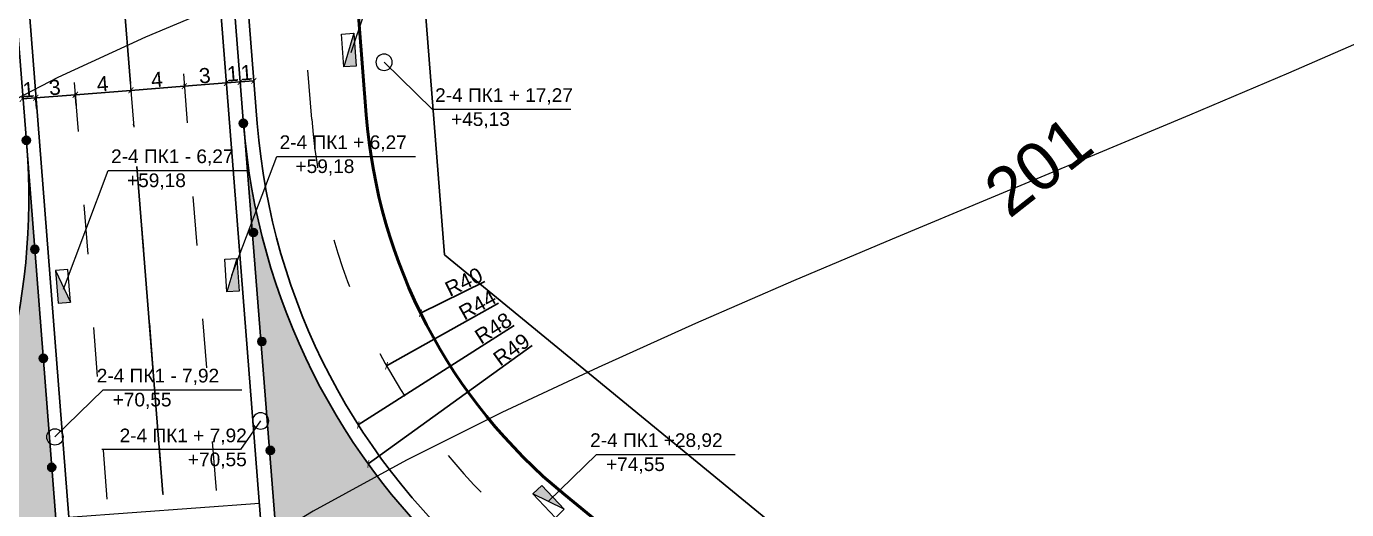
# Model space of a CAD drawing. Header units: millimetres. Extents: x -2123 to 5424, y -1286 to 835.
# Drawn here: x 1756.9 to 1853.5, y 93 to 128.4 of the extents above; entities that cross this region are included whole.
import ezdxf

# ---------------------------------------------------------------- set-up
doc = ezdxf.new("R2010")
doc.units = ezdxf.units.MM
doc.linetypes.add('ACAD_ISO03W100', pattern=[30, 12, -18])
doc.linetypes.add('ACAD_ISO04W100', pattern=[30, 24, -3, 0, -3])
doc.layers.get('0').update_dxf_attribs({"lineweight": 15})
for name, color, linetype, lineweight in [('1 Відмітки', 7, 'Continuous', 25), ('вертикалка', 6, 'Continuous', 15), ('Горизонталі', 7, 'Continuous', 18), ('Дор. Розм.', 7, 'Continuous', 50), ('дорога', 126, 'Continuous', 25), ('поздовжній профіль', 250, 'Continuous', 15), ('Позначки Наталії Симочко_Ном._пера__7', 7, 'Continuous', 18), ('Інж. мережі', 205, 'Continuous', 18)]:
    doc.layers.add(name, color=color, linetype=linetype, lineweight=lineweight)
doc.layers.add('Вісь', color=170, linetype='ACAD_ISO04W100')
doc.layers.add('Осі', color=164, linetype='Continuous')
doc.layers.add('Озелення', color=7, linetype='Continuous', lineweight=15, true_color=0x2bad00)
doc.styles.get("Standard").update_dxf_attribs({"font": 'arial.ttf'})
doc.styles.add('СГЕНЕРИР_СТИЛЬ_1', font='arial.ttf')
doc.dimstyles.new('Переход', dxfattribs={"dimscale": 0.1, "dimtxt": 11, "dimasz": 4, "dimexe": 1.25, "dimexo": 0.625, "dimgap": 0.9, "dimtad": 1, "dimtxsty": 'Standard', "dimblk": 'ARCHTICK', "dimcen": 2.5, "dimadec": 0, "dimazin": 0, "dimtfac": 1, "dimtmove": 0, "dimatfit": 3, "dimldrblk": 'ARCHTICK', "dimfxl": 1, "dimarcsym": 0})

# ---------------------------------------------------------------- blocks, each defined once
blk = doc.blocks.new('_ArchTick')
at = {"color": 0, "linetype": 'ByBlock', "const_width": 0.15}
blk.add_lwpolyline([(-0.5, -0.5), (0.5, 0.5)], dxfattribs=at)
blk = doc.blocks.new('*D823')
at = {"layer": 'Defpoints', "color": 0, "transparency": 16777216}
for p in [(1821.63, 125.066), (1785.733, 107.418)]:
    blk.add_point(p, dxfattribs=at)
at = {"layer": 'вертикалка', "color": 0, "lineweight": -2, "transparency": 16777216}
blk.add_line((1790.447, 109.736), (1785.733, 107.418), dxfattribs=at)
at = {"layer": 'вертикалка', "color": 0, "lineweight": -2, "transparency": 16777216, "xscale": 0.4, "yscale": 0.4, "zscale": 0.4, "rotation": 206.1793141791235}
blk.add_blockref('_ArchTick', (1785.733, 107.418), dxfattribs=at)
at = {"layer": 'вертикалка', "color": 0, "lineweight": 20, "transparency": 16777216, "insert": (1788.901, 109.702), "char_height": 1.1, "attachment_point": 5, "rotation": 26.17931}
blk.add_mtext('R40', dxfattribs=at)
blk = doc.blocks.new('*D824')
at = {"layer": 'Defpoints', "color": 0, "transparency": 16777216}
for p in [(1821.63, 125.066), (1783.24, 103.566)]:
    blk.add_point(p, dxfattribs=at)
at = {"layer": 'вертикалка', "color": 0, "lineweight": -2, "transparency": 16777216}
blk.add_line((1791.434, 108.155), (1783.24, 103.566), dxfattribs=at)
at = {"layer": 'вертикалка', "color": 0, "lineweight": -2, "transparency": 16777216, "xscale": 0.4, "yscale": 0.4, "zscale": 0.4, "rotation": 209.2507587516048}
blk.add_blockref('_ArchTick', (1783.24, 103.566), dxfattribs=at)
at = {"layer": 'вертикалка', "color": 0, "lineweight": 20, "transparency": 16777216, "insert": (1789.898, 108.028), "char_height": 1.1, "attachment_point": 5, "rotation": 29.25076}
blk.add_mtext('R44', dxfattribs=at)
blk = doc.blocks.new('*D825')
at = {"layer": 'Defpoints', "color": 0, "transparency": 16777216}
for p in [(1821.63, 125.066), (1781.174, 99.233)]:
    blk.add_point(p, dxfattribs=at)
at = {"layer": 'вертикалка', "color": 0, "lineweight": -2, "transparency": 16777216}
blk.add_line((1792.589, 106.522), (1781.174, 99.233), dxfattribs=at)
at = {"layer": 'вертикалка', "color": 0, "lineweight": -2, "transparency": 16777216, "xscale": 0.4, "yscale": 0.4, "zscale": 0.4, "rotation": 212.5595608193021}
blk.add_blockref('_ArchTick', (1781.174, 99.233), dxfattribs=at)
at = {"layer": 'вертикалка', "color": 0, "lineweight": 20, "transparency": 16777216, "insert": (1791.054, 106.315), "char_height": 1.1, "attachment_point": 5, "rotation": 32.55956}
blk.add_mtext('R48', dxfattribs=at)
blk = doc.blocks.new('*D826')
at = {"layer": 'Defpoints', "color": 0, "transparency": 16777216}
for p in [(1821.63, 125.066), (1781.907, 96.376)]:
    blk.add_point(p, dxfattribs=at)
at = {"layer": 'вертикалка', "color": 0, "lineweight": -2, "transparency": 16777216}
blk.add_line((1793.908, 105.044), (1781.907, 96.376), dxfattribs=at)
at = {"layer": 'вертикалка', "color": 0, "lineweight": -2, "transparency": 16777216, "xscale": 0.4, "yscale": 0.4, "zscale": 0.4, "rotation": 215.8390237334226}
blk.add_blockref('_ArchTick', (1781.907, 96.376), dxfattribs=at)
at = {"layer": 'вертикалка', "color": 0, "lineweight": 20, "transparency": 16777216, "insert": (1792.388, 104.749), "char_height": 1.1, "attachment_point": 5, "rotation": 35.83902}
blk.add_mtext('R49', dxfattribs=at)
blk = doc.blocks.new('столб')
at = {"layer": 'поздовжній профіль', "color": 160}
for points in [[(-500, 0, 0, 0, 0), (-1000, 0, 350, 0, 0), (-1700, 0, 0, 0, 0)], [(500, 0, 0, 0, 0), (1000, 0, 350, 0, 0), (1700, 0, 0, 0, 0)]]:
    blk.add_lwpolyline(points, format="xyseb", dxfattribs=at)
blk.add_circle((0, 0), 500, dxfattribs=at)
blk = doc.blocks.new('6')
at = {"layer": '1 Відмітки', "transparency": 33554559}
h = blk.add_hatch(color=256, dxfattribs=at)
h.dxf.hatch_style = 1
edge = h.paths.add_edge_path()
edge.add_arc((-467.508, 342.132), 0.2, 0, 360)
at = {"layer": '1 Відмітки'}
blk.add_circle((-467.508, 342.132), 0.2, dxfattribs=at)
blk = doc.blocks.new('*U915')
at = {"layer": 'Озелення', "lineweight": 20, "true_color": 0x000000}
h = blk.add_hatch(color=18, dxfattribs=at)
h.dxf.hatch_style = 1
edge = h.paths.add_edge_path()
edge.add_arc((0, 0), 0.301, -94.45749, 265.54251)
at = {"layer": '1 Відмітки', "color": 0, "xscale": 1.5, "yscale": 1.5, "zscale": 1.5, "rotation": 265.5425082136507}
blk.add_blockref('6', (-566.148, -659.256, -205), dxfattribs=at)
blk = doc.blocks.new('*U916')
at = {"layer": 'вертикалка', "color": 0, "linetype": 'ByBlock', "lineweight": -2, "transparency": 16777216, "rotation": 94.45749178634932}
for p in [(4380.253, -888.739, -200), (4380.875, -896.715, -200), (4381.497, -904.691, -200)]:
    blk.add_blockref('*U915', p, dxfattribs=at)
blk = doc.blocks.new('*U917')
at = {"layer": 'Озелення', "lineweight": 20, "true_color": 0x000000}
h = blk.add_hatch(color=18, dxfattribs=at)
h.dxf.hatch_style = 1
edge = h.paths.add_edge_path()
edge.add_arc((0, 0), 0.301, -94.45749, 265.54251)
at = {"layer": '1 Відмітки', "color": 0, "xscale": 1.5, "yscale": 1.5, "zscale": 1.5, "rotation": 265.5425082136507}
blk.add_blockref('6', (-566.148, -659.256, -205), dxfattribs=at)
blk = doc.blocks.new('*U918')
at = {"layer": 'вертикалка', "color": 0, "linetype": 'ByBlock', "lineweight": -2, "transparency": 16777216, "rotation": 94.45749178634932}
for p in [(4380.253, -888.739, -200), (4380.875, -896.715, -200), (4381.497, -904.691, -200)]:
    blk.add_blockref('*U917', p, dxfattribs=at)
blk = doc.blocks.new('*D965')
at = {"layer": 'Defpoints', "color": 0, "transparency": 16777216}
for p in [(1760.444, 123.402), (1757.623, 122.327, -205), (1760.511, 122.555, -205)]:
    blk.add_point(p, dxfattribs=at)
at = {"layer": 'Інж. мережі', "color": 0, "lineweight": -2, "transparency": 16777216}
for p, q in [((1757.618, 122.389), (1757.546, 123.299)), ((1757.556, 123.174), (1760.444, 123.402)), ((1760.506, 122.617), (1760.434, 123.527))]:
    blk.add_line(p, q, dxfattribs=at)
at = {"layer": 'Інж. мережі', "color": 0, "lineweight": -2, "transparency": 16777216, "xscale": 0.4, "yscale": 0.4, "zscale": 0.4}
for p, rotation in [((1757.556, 123.174), 184.5140052573897), ((1760.444, 123.402), 4.514005257389704)]:
    blk.add_blockref('_ArchTick', p, dxfattribs=dict(at, rotation=rotation))
at = {"layer": 'Інж. мережі', "color": 0, "transparency": 16777216, "insert": (1758.949, 123.938), "char_height": 1.1, "attachment_point": 5, "rotation": 4.51401}
blk.add_mtext('3', dxfattribs=at)
blk = doc.blocks.new('*D966')
at = {"layer": 'Defpoints', "color": 0, "transparency": 16777216}
for p in [(1764.525, 123.726), (1764.525, 123.726), (1760.476, 123.405)]:
    blk.add_point(p, dxfattribs=at)
at = {"layer": 'Інж. мережі', "color": 0, "lineweight": -2, "transparency": 16777216}
for p, q in [((1760.476, 123.405), (1764.525, 123.726)), ((1764.521, 123.788), (1764.516, 123.851)), ((1760.471, 123.467), (1760.466, 123.53))]:
    blk.add_line(p, q, dxfattribs=at)
at = {"layer": 'Інж. мережі', "color": 0, "lineweight": -2, "transparency": 16777216, "xscale": 0.4, "yscale": 0.4, "zscale": 0.4}
for p, rotation in [((1764.525, 123.726), 4.532528674402977), ((1760.476, 123.405), 184.532528674403)]:
    blk.add_blockref('_ArchTick', p, dxfattribs=dict(at, rotation=rotation))
at = {"layer": 'Інж. мережі', "color": 0, "transparency": 16777216, "insert": (1762.45, 124.203), "char_height": 1.1, "attachment_point": 5, "rotation": 4.53253}
blk.add_mtext('4', dxfattribs=at)
blk = doc.blocks.new('*D963')
at = {"layer": 'Defpoints', "color": 0, "transparency": 16777216}
for p in [(1764.525, 123.726), (1768.435, 124.036), (1768.435, 124.036)]:
    blk.add_point(p, dxfattribs=at)
at = {"layer": 'Інж. мережі', "color": 0, "lineweight": -2, "transparency": 16777216}
for p, q in [((1764.525, 123.726), (1768.435, 124.036)), ((1768.44, 123.973), (1768.444, 123.911)), ((1764.53, 123.664), (1764.535, 123.601))]:
    blk.add_line(p, q, dxfattribs=at)
at = {"layer": 'Інж. мережі', "color": 0, "lineweight": -2, "transparency": 16777216, "xscale": 0.4, "yscale": 0.4, "zscale": 0.4}
for p, rotation in [((1764.525, 123.726), 184.5309395952498), ((1768.435, 124.036), 4.530939595249863)]:
    blk.add_blockref('_ArchTick', p, dxfattribs=dict(at, rotation=rotation))
at = {"layer": 'Інж. мережі', "color": 0, "transparency": 16777216, "insert": (1766.429, 124.519), "char_height": 1.1, "attachment_point": 5, "rotation": 4.53094}
blk.add_mtext('4', dxfattribs=at)
blk = doc.blocks.new('*D967')
at = {"layer": 'Defpoints', "color": 0, "transparency": 16777216}
for p in [(1768.435, 124.036), (1771.527, 124.27), (1771.527, 124.27)]:
    blk.add_point(p, dxfattribs=at)
at = {"layer": 'Інж. мережі', "color": 0, "lineweight": -2, "transparency": 16777216}
for p, q in [((1768.43, 124.098), (1768.425, 124.16)), ((1768.435, 124.036), (1771.527, 124.27)), ((1771.522, 124.332), (1771.517, 124.394))]:
    blk.add_line(p, q, dxfattribs=at)
at = {"layer": 'Інж. мережі', "color": 0, "lineweight": -2, "transparency": 16777216, "xscale": 0.4000000000000001, "yscale": 0.4000000000000001, "zscale": 0.4000000000000001}
for p, rotation in [((1768.435, 124.036), 184.3234184278455), ((1771.527, 124.27), 4.32341842784552)]:
    blk.add_blockref('_ArchTick', p, dxfattribs=dict(at, rotation=rotation))
at = {"layer": 'Інж. мережі', "color": 0, "transparency": 16777216, "insert": (1769.931, 124.803), "char_height": 1.1, "attachment_point": 5, "rotation": 4.32342}
blk.add_mtext('3', dxfattribs=at)
blk = doc.blocks.new('*D968')
at = {"layer": 'Defpoints', "color": 0, "transparency": 16777216}
for p in [(1756.571, 123.098), (1756.571, 123.098), (1757.561, 123.175)]:
    blk.add_point(p, dxfattribs=at)
at = {"layer": 'Інж. мережі', "color": 0, "lineweight": -2, "transparency": 16777216}
for p, q in [((1756.567, 123.16), (1756.562, 123.222)), ((1757.561, 123.175), (1756.571, 123.098)), ((1757.556, 123.237), (1757.551, 123.299))]:
    blk.add_line(p, q, dxfattribs=at)
at = {"layer": 'Інж. мережі', "color": 0, "lineweight": -2, "transparency": 16777216, "xscale": 0.4, "yscale": 0.4, "zscale": 0.4}
for p, rotation in [((1756.571, 123.098), 184.4574917863491), ((1757.561, 123.175), 4.457491786349186)]:
    blk.add_blockref('_ArchTick', p, dxfattribs=dict(at, rotation=rotation))
at = {"layer": 'Інж. мережі', "color": 0, "transparency": 16777216, "insert": (1757.016, 123.777), "char_height": 1.1, "attachment_point": 5, "rotation": 4.45749}
blk.add_mtext('1', dxfattribs=at)
blk = doc.blocks.new('*D964')
at = {"layer": 'Defpoints', "color": 0, "transparency": 16777216}
for p in [(1771.527, 124.27), (1771.527, 124.27), (1772.535, 124.348, -205)]:
    blk.add_point(p, dxfattribs=at)
at = {"layer": 'Інж. мережі', "color": 0, "lineweight": -2, "transparency": 16777216}
for p, q in [((1771.522, 124.332), (1771.517, 124.394)), ((1772.535, 124.348), (1771.527, 124.27)), ((1772.53, 124.411), (1772.525, 124.473))]:
    blk.add_line(p, q, dxfattribs=at)
for p, xscale, yscale, zscale, rotation in [((1771.527, 124.27), 0.4000000000000001, 0.4000000000000001, 0.4000000000000001, 184.4656325193765), ((1772.535, 124.348), 0.4, 0.4, 0.4, 4.46563251937647)]:
    blk.add_blockref('_ArchTick', p, dxfattribs=dict(at, xscale=xscale, yscale=yscale, zscale=zscale, rotation=rotation))
at = {"layer": 'Інж. мережі', "color": 0, "transparency": 16777216, "insert": (1771.981, 124.949), "char_height": 1.1, "attachment_point": 5, "rotation": 4.46563}
blk.add_mtext('1', dxfattribs=at)
blk = doc.blocks.new('*D962')
at = {"layer": 'Defpoints', "color": 0, "transparency": 16777216}
for p in [(1772.535, 124.349, -205), (1772.535, 124.348), (1773.532, 124.427, -205)]:
    blk.add_point(p, dxfattribs=at)
at = {"layer": 'Інж. мережі', "color": 0, "lineweight": -2, "transparency": 16777216}
for p, q in [((1773.532, 124.426), (1772.535, 124.348)), ((1772.54, 124.287), (1772.545, 124.224)), ((1773.537, 124.364), (1773.542, 124.301))]:
    blk.add_line(p, q, dxfattribs=at)
at = {"layer": 'Інж. мережі', "color": 0, "lineweight": -2, "transparency": 16777216, "xscale": 0.4, "yscale": 0.4, "zscale": 0.4}
for p, rotation in [((1772.535, 124.348), 184.4577649470978), ((1773.532, 124.426), 4.457764947097846)]:
    blk.add_blockref('_ArchTick', p, dxfattribs=dict(at, rotation=rotation))
at = {"layer": 'Інж. мережі', "color": 0, "transparency": 16777216, "insert": (1772.984, 125.027), "char_height": 1.1, "attachment_point": 5, "rotation": 4.45776}
blk.add_mtext('1', dxfattribs=at)

msp = doc.modelspace()

# ---------------------------------------------------------------- hatches: boundary and pattern name
at = {"layer": 'вертикалка'}
h = msp.add_hatch(color=0, dxfattribs=at)
h.dxf.hatch_style = 1
h.paths.add_polyline_path([(1780.846, 127.9), (1781.016, 125.506), (1780.118, 125.442)])
h = msp.add_hatch(color=0, dxfattribs=at)
h.dxf.hatch_style = 1
h.paths.add_polyline_path([(1772.288, 111.425), (1772.458, 109.031), (1771.56, 108.967)])
h = msp.add_hatch(color=0, dxfattribs=at)
h.dxf.hatch_style = 1
h.paths.add_polyline_path([(1759, 110.532), (1759.21, 108.141), (1760.106, 108.219)])
h = msp.add_hatch(color=0, dxfattribs=at)
h.dxf.hatch_style = 1
h.paths.add_polyline_path([(1796.257, 93.061), (1794.611, 94.808), (1793.956, 94.191)])
at = {"layer": 'Озелення', "lineweight": 20}
h = msp.add_hatch(dxfattribs=at)
h.set_pattern_fill('GRASS', color=0, scale=0.1)
h.paths.add_polyline_path([(1892.865, 39.018), (1898.312, 40.062), (1903.632, 41.004), (1907.341, 41.792), (1883.396, 41.819, 0.414214), (1880.392, 38.822), (1880.39, 36.822), (1884.807, 36.817), (1887.198, 37.588), (1890.065, 38.369)])
h.paths.add_polyline_path([(1766.535, 269.233), (1763.542, 268.997), (1766.521, 231.118, 0.414182), (1769.276, 234.344)])
h.paths.add_polyline_path([(1742.123, 232.207, 0.435424), (1745.585, 229.47), (1745.585, 229.473), (1742.998, 262.378), (1742.261, 261.965), (1741.39, 261.474), (1740.519, 260.982), (1740.075, 260.729)])
h.paths.add_polyline_path([(1772.782, 121.21), (1775.144, 91.284), (1777.858, 92.933), (1782.561, 95.492, -0.14326)])
h.paths.add_polyline_path([(1777.858, 92.933), (1775.144, 91.284), (1775.526, 86.442), (1786.857, 86.429, -0.008158), (1788.717, 86.398, 0.04847), (1788.91, 86.411), (1789.217, 87.22, -0.83333), (1788.249, 87.398, -1), (1789.249, 87.398, -0.090911), (1789.217, 87.22), (1789.524, 88.03, 0.042178), (1789.407, 88.151, -0.05135), (1782.561, 95.492)])
at = {"layer": 'Озелення', "lineweight": 20, "true_color": 0x000000}
h = msp.add_hatch(color=18, dxfattribs=at)
h.dxf.hatch_style = 1
edge = h.paths.add_edge_path()
edge.add_arc((1772.758, 121.313), 0.301, 0, 360)
h = msp.add_hatch(color=18, dxfattribs=at)
h.dxf.hatch_style = 1
edge = h.paths.add_edge_path()
edge.add_arc((1756.862, 120.065), 0.301, 0, 360)
at = {"layer": 'Озелення', "lineweight": 20}
h = msp.add_hatch(dxfattribs=at)
h.set_pattern_fill('GRASS', color=0, scale=0.1)
h.paths.add_polyline_path([(1756.897, 119.656), (1756.893, 119.705, -0.175765), (1748.025, 87.485, 0.657273), (1748.979, 85.917, -0.001482), (1749.314, 85.962), (1749.341, 86.893, -0.985742), (1748.341, 86.907, -1.014464), (1749.341, 86.893), (1749.409, 89.267, -1), (1749.909, 89.253), (1749.816, 86.027, -0.004228), (1750.774, 86.138), (1750.19, 86.8, -0.414214), (1750.215, 87.2), (1753.088, 89.735, -0.414214), (1753.489, 89.71), (1756.023, 86.837, -0.384328), (1756.019, 86.457, -0.003695), (1756.861, 86.463), (1759.485, 86.46)])
h.paths.add_polyline_path([(1700.622, 38.819, 0.015929), (1700.63, 38.882), (1699.967, 39.341, -0.246268), (1700.182, 38.93, -1), (1699.182, 38.93, -0.604791), (1699.967, 39.341), (1699.189, 39.878, 0.058357), (1698.995, 39.751, -0.114707), (1679.381, 29.866, 0.165826), (1678.836, 29.519), (1687, 29.513), (1686.991, 31.093, -1), (1687.491, 31.096), (1687.5, 29.512), (1699.849, 29.503, -0.041069)])
h.paths.add_polyline_path([(1699.849, 29.503), (1687.5, 29.512), (1687.505, 28.721, -1.002823), (1688.505, 28.724, -0.997185), (1687.505, 28.721), (1687.518, 26.346, -1), (1687.018, 26.343), (1687, 29.513), (1678.836, 29.519, 0.044684), (1678.738, 29.37), (1678.74, 28.919, -1.002823), (1679.74, 28.922, -0.997185), (1678.74, 28.919), (1678.743, 28.408, 0.18643), (1679.297, 27.947, -0.0921), (1694.764, 19.305), (1697.89, 16.708, -0.487874), (1698.15, 17.004), (1701.267, 16.826, -0.056127)])
h.paths.add_polyline_path([(1768.621, -30.738), (1767.451, -30.341), (1761.097, -27.542), (1756.841, -27.537, -0.009463), (1754.683, -27.496, 0.025961), (1754.58, -27.497), (1754.197, -28.274, -0.793811), (1755.146, -28.495, -1), (1754.146, -28.495, -0.114945), (1754.197, -28.274), (1753.814, -29.051, 0.066753), (1753.99, -29.251, -0.10684), (1766.697, -46.053), (1769.843, -46.406)])
h.paths.add_polyline_path([(1768.373, -27.55), (1761.097, -27.542), (1767.451, -30.341), (1768.621, -30.738)], flags=17)
h.paths.add_polyline_path([(1679.698, 26.329), (1685.887, 26.329), (1685.887, 30.45), (1679.698, 30.45)], flags=9)

# ---------------------------------------------------------------- linework, layer by layer
at = {"color": 0}
msp.add_line((1759.952, 92.478), (1773.935, 93.52), dxfattribs=at)
at = {"layer": 'вертикалка', "color": 0}
for p, q in [((1780.846, 127.9, 200), (1780.118, 125.442, 200)), ((1772.288, 111.425, 195), (1771.56, 108.967, 195)), ((1759, 110.532, 195), (1760.106, 108.219, 195)), ((1796.257, 93.061, 200), (1793.956, 94.191, 200))]:
    msp.add_line(p, q, dxfattribs=at)
for points, elevation in [([(1781.016, 125.506), (1780.118, 125.442), (1779.948, 127.836), (1780.846, 127.9)], 200), ([(1772.458, 109.031), (1771.56, 108.967), (1771.39, 111.361), (1772.288, 111.425)], 195), ([(1759.21, 108.141), (1760.106, 108.219), (1759.897, 110.61), (1759, 110.532)], 195), ([(1794.611, 94.808), (1793.956, 94.191), (1795.601, 92.444), (1796.257, 93.061)], 200)]:
    msp.add_lwpolyline(points, close=True, dxfattribs=dict(at, elevation=elevation))
at = {"layer": 'Вісь', "color": 18, "true_color": 0x000000}
msp.add_lwpolyline([(1753.074, 268.177), (1790.418, -202.902)], dxfattribs=at)
at = {"layer": 'Горизонталі'}
for points, elevation in [([(1711.302, 25.263), (1711.447, 32.006), (1711.736, 38.802), (1712.165, 45.68), (1712.782, 52.612), (1713.646, 59.553), (1714.819, 66.457), (1716.363, 73.278), (1718.338, 79.97), (1720.806, 86.489), (1723.824, 92.787), (1727.413, 98.782), (1731.555, 104.365), (1736.237, 109.425), (1741.42, 113.914), (1747.03, 117.899), (1752.987, 121.46), (1759.211, 124.678), (1765.622, 127.633), (1772.14, 130.406)], 202), ([(1856.495, 128.13), (1849.276, 124.989), (1842.029, 121.914), (1834.768, 118.88), (1827.507, 115.863), (1820.259, 112.836), (1813.038, 109.776), (1805.858, 106.655), (1798.733, 103.45), (1791.676, 100.135), (1784.707, 96.66), (1777.858, 92.933), (1771.159, 88.861), (1764.644, 84.348), (1758.343, 79.299), (1752.315, 73.668), (1746.672, 67.513), (1741.536, 60.906), (1737.025, 53.918), (1733.259, 46.619), (1730.359, 39.08), (1728.444, 31.374), (1727.634, 23.57)], 201)]:
    msp.add_lwpolyline(points, dxfattribs=dict(at, elevation=elevation))
at = {"layer": 'Горизонталі', "lineweight": 20}
msp.add_spline([(1931.631, -118.868), (1873.457, -122.108), (1832.047, -120.353), (1801.68, -112.829), (1782.356, -107.061), (1750.734, -98.534), (1722.332, -83.814), (1688.835, -41.436), (1674.271, -14.754), (1671.76, 1.247), (1682.144, 47.829), (1687.484, 86.621), (1691.959, 101.325), (1724.477, 131.493), (1762.005, 152.056), (1794.128, 172.872), (1881.485, 208.784)], degree=3, dxfattribs=at)
at = {"layer": 'Дор. Розм.', "color": 18, "true_color": 0x000000}
msp.add_lwpolyline([(1994.706, 36.692), (1880.39, 36.822, -0.173178), (1855.065, 45.897), (1796.259, 94.141, -0.204102), (1781.753, 121.933), (1780.958, 132.041)], format="xyb", dxfattribs=at)
at = {"layer": 'дорога', "color": 18, "true_color": 0x000000, "elevation": 205}
msp.add_lwpolyline([(1775.062, 269.904), (1787.494, 111.679)], dxfattribs=at)
at = {"layer": 'дорога', "color": 18, "lineweight": 30, "true_color": 0x000000}
for points in [[(1765.919, 195.846), (1765.919, 195.846), (1792.376, -141.87)], [(1778.381, -143.066), (1751.965, 194.664)], [(1786.842, -56.906), (1772.782, 121.21)], [(1777.383, -143.137), (1756.901, 119.61)]]:
    msp.add_lwpolyline(points, dxfattribs=at)
for points in [[(1775.526, 86.442), (1786.857, 86.429, -0.008158), (1788.717, 86.398, 0.705165), (1789.407, 88.151, -0.196149), (1772.78, 121.228), (1766.919, 195.833)], [(1775.605, 85.442), (1786.856, 85.429, -0.021382), (1791.639, 85.223, 0.736878), (1792.359, 86.993), (1791.185, 87.956, -0.204102), (1773.777, 121.306), (1767.916, 195.911)], [(1759.485, 86.46), (1756.861, 86.463, 0.034688), (1748.979, 85.917, -0.657273), (1748.025, 87.485, 0.175556), (1756.896, 119.665), (1750.968, 194.586)]]:
    msp.add_lwpolyline(points, format="xyb", dxfattribs=at)
at = {"layer": 'дорога', "color": 18, "lineweight": 20, "true_color": 0x000000}
msp.add_lwpolyline([(1778.38, -143.058), (1752.188, 191.877), (1751.965, 194.664)], dxfattribs=at)
at = {"layer": 'дорога', "color": 18, "true_color": 0x000000}
msp.add_lwpolyline([(1787.494, 111.679), (1854.269, 56.898, 0.173178), (1879.594, 47.823), (1994.719, 47.692)], format="xyb", dxfattribs=at)
at = {"layer": 'Осі', "color": 18, "linetype": 'ACAD_ISO03W100', "lineweight": 20, "ltscale": 0.3, "true_color": 0x000000}
for points in [[(1749.087, 267.863), (1772.19, -25.998)], [(1757.062, 268.492), (1771.493, 85.19)]]:
    msp.add_lwpolyline(points, dxfattribs=at)
at = {"layer": 'Осі', "color": 18, "linetype": 'ACAD_ISO03W100', "lineweight": 20, "ltscale": 0.3, "true_color": 0x000000, "elevation": 205}
msp.add_lwpolyline([(1753.074, 268.177), (1790.418, -202.902)], dxfattribs=at)
at = {"layer": 'Осі', "color": 18, "linetype": 'ACAD_ISO03W100', "lineweight": 20, "ltscale": 0.3, "true_color": 0x000000}
msp.add_lwpolyline([(1822.861, 67.144), (1793.722, 91.048, -0.204102), (1777.765, 121.62), (1772.122, 193.443)], format="xyb", dxfattribs=at)
at = {"layer": 'Позначки Наталії Симочко_Ном._пера__7', "color": 7, "linetype": 'Continuous', "lineweight": 18}
for points in [[(1780.649, 126.492), (1782.619, 132.4), (1792.77, 132.399)], [(1783.062, 125.783), (1786.592, 122.337), (1796.743, 122.336)], [(1771.924, 110.196), (1775.208, 118.892), (1785.359, 118.891)], [(1759.587, 109.163), (1762.871, 117.86), (1773.022, 117.859)], [(1758.964, 98.359), (1762.494, 101.805), (1772.645, 101.806)], [(1774.021, 99.527), (1772.539, 97.429), (1762.388, 97.428)], [(1795.085, 93.637), (1798.615, 97.082), (1808.766, 97.083)]]:
    msp.add_lwpolyline(points, dxfattribs=at)

# ---------------------------------------------------------------- block references
at = {"color": 0, "yscale": 0.001200000000244471, "zscale": 0.001200000000244471}
for p, xscale, rotation in [((1783.062, 125.783), -0.001200000000244471, 93.62359418187513), ((1774.021, 99.527), -0.001200000000244472, 93.62359411230719), ((1758.964, 98.359), 0.001200000000244471, 275.4414632364986)]:
    msp.add_blockref('столб', p, dxfattribs=dict(at, xscale=xscale, rotation=rotation))
at = {"layer": '1 Відмітки', "color": 0, "xscale": 1.5, "yscale": 1.5, "zscale": 1.5}
for p in [(2474.02, -391.885, 1845), (2458.125, -393.134)]:
    msp.add_blockref('6', p, dxfattribs=at)
at = {"layer": 'вертикалка', "color": 0, "lineweight": 20}
for name, p in [('*U918', (-2606.768, 1002.06, 610)), ('*U916', (-2622.766, 1000.829, 405))]:
    msp.add_blockref(name, p, dxfattribs=at)

# ---------------------------------------------------------------- texts
at = {"layer": '1 Відмітки', "color": 0, "insert": (1826.666, 117.03, 200), "char_height": 3.5, "attachment_point": 1, "rotation": 38.19248}
msp.add_mtext_dynamic_manual_height_columns('201', width=12.5675, gutter_width=12.5, heights=[0], dxfattribs=at)
at = {"layer": 'Позначки Наталії Симочко_Ном._пера__7', "color": 7, "linetype": 'Continuous', "lineweight": 18, "char_height": 1, "attachment_point": 1, "style": 'СГЕНЕРИР_СТИЛЬ_1'}
for s, insert, line_spacing_factor in [('\\A1;{\\pql;\\fArial|b0|i0|c204|p38;2-4 ПК1 + 1\\fArial|b0|i0|c204|p38;7\\fArial|b0|i0|c204|p38;,\\fArial|b0|i0|c204|p38;27\\P\\pql;\\fArial|b0|i0|c204|p38;   +4\\fArial|b0|i0|c204|p38;5\\fArial|b0|i0|c204|p38;,13}', (1786.796, 123.875), 1.053334), ('\\A1;{\\pql;\\fArial|b0|i0|c204|p38;2-4 ПК1 + 6,\\fArial|b0|i0|c204|p38;27\\P\\pql;\\fArial|b0|i0|c204|p38;   +\\fArial|b0|i0|c204|p38;59\\fArial|b0|i0|c204|p38;,1\\fArial|b0|i0|c204|p38;8}', (1775.411, 120.43), 1.053334), ('\\A1;{\\pql;\\fArial|b0|i0|c204|p38;2-4 ПК1 \\fArial|b0|i0|c204|p38;-\\fArial|b0|i0|c204|p38; 6,\\fArial|b0|i0|c204|p38;27\\P\\pql;\\fArial|b0|i0|c204|p38;   +59,18}', (1763.074, 119.398), 1.053334), ('\\A1;{\\pql;\\fArial|b0|i0|c204|p38;2-4 ПК1 - 7,\\fArial|b0|i0|c204|p38;92\\P\\pql;\\fArial|b0|i0|c204|p38;   +7\\fArial|b0|i0|c204|p38;0\\fArial|b0|i0|c204|p38;,\\fArial|b0|i0|c204|p38;55}', (1762.024, 103.344), 1.053334), ('\\A1;{\\pql;\\fArial|b0|i0|c204|p38;2-4 ПК1 \\fArial|b0|i0|c204|p38;+28\\fArial|b0|i0|c204|p38;,\\fArial|b0|i0|c204|p38;92\\P\\pql;\\fArial|b0|i0|c204|p38;   +7\\fArial|b0|i0|c204|p38;4\\fArial|b0|i0|c204|p38;,55}', (1798.145, 98.621), 1.055851)]:
    msp.add_mtext(s, dxfattribs=dict(at, insert=insert, line_spacing_factor=line_spacing_factor))
at = {"layer": 'Позначки Наталії Симочко_Ном._пера__7', "color": 7, "linetype": 'Continuous', "lineweight": 18, "insert": (1773.009, 98.968), "char_height": 1, "attachment_point": 3, "rotation": 0.00824, "line_spacing_factor": 1.053334, "style": 'СГЕНЕРИР_СТИЛЬ_1'}
msp.add_mtext('\\A1;{\\pqr;\\fArial|b0|i0|c204|p38;2-4 ПК1 \\fArial|b0|i0|c204|p38;+\\fArial|b0|i0|c204|p38; 7,\\fArial|b0|i0|c204|p38;92\\P\\pqr;\\fArial|b0|i0|c204|p38;   +70,55}', dxfattribs=at)

# ---------------------------------------------------------------- dimensions: what is measured, and where the dimension line sits
at = {"layer": 'вертикалка', "color": 5, "lineweight": 20}
for mpoint, picture, middle in [((1781.174, 99.233), '*D825', (1791.405, 105.766)), ((1781.907, 96.376), '*D826', (1792.769, 104.221)), ((1783.24, 103.566), '*D824', (1790.211, 107.47)), ((1785.733, 107.418), '*D823', (1789.188, 109.117))]:
    dim = msp.add_radius_dim(center=(1821.63, 125.066), mpoint=mpoint, dimstyle='Переход', dxfattribs=at)
    dim.commit()
    dim.dimension.update_dxf_attribs({"geometry": picture, "text_midpoint": middle, "dimtype": 164})
at = {"layer": 'Інж. мережі'}
for p1, p2, distance, text, picture, middle in [((1772.535, 124.348), (1771.527, 124.27, 205), 0, '1', '*D964', (1771.981, 124.949, 205)), ((1773.532, 124.427), (1772.535, 124.349), 0.001, '1', '*D962', (1772.984, 125.027, 205)), ((1757.623, 122.327), (1760.511, 122.555), 0.85, '3', '*D965', (1758.949, 123.938, 205)), ((1760.476, 123.405, 205), (1764.525, 123.726, 205), 0, '4', '*D966', (1762.45, 124.203, 205)), ((1764.525, 123.726, 205), (1768.435, 124.036, 205), 0, '4', '*D963', (1766.429, 124.519, 205)), ((1768.435, 124.036, 205), (1771.527, 124.27, 205), 0, '3', '*D967', (1769.931, 124.803, 205)), ((1757.561, 123.175, 205), (1756.571, 123.098, 205), 0, '1', '*D968', (1757.016, 123.777, 205))]:
    dim = msp.add_aligned_dim(p1=p1, p2=p2, distance=distance, text=text, dimstyle='Переход', dxfattribs=at)
    dim.commit()
    dim.dimension.update_dxf_attribs({"geometry": picture, "text_midpoint": middle})

doc.saveas('drawing.dxf')
